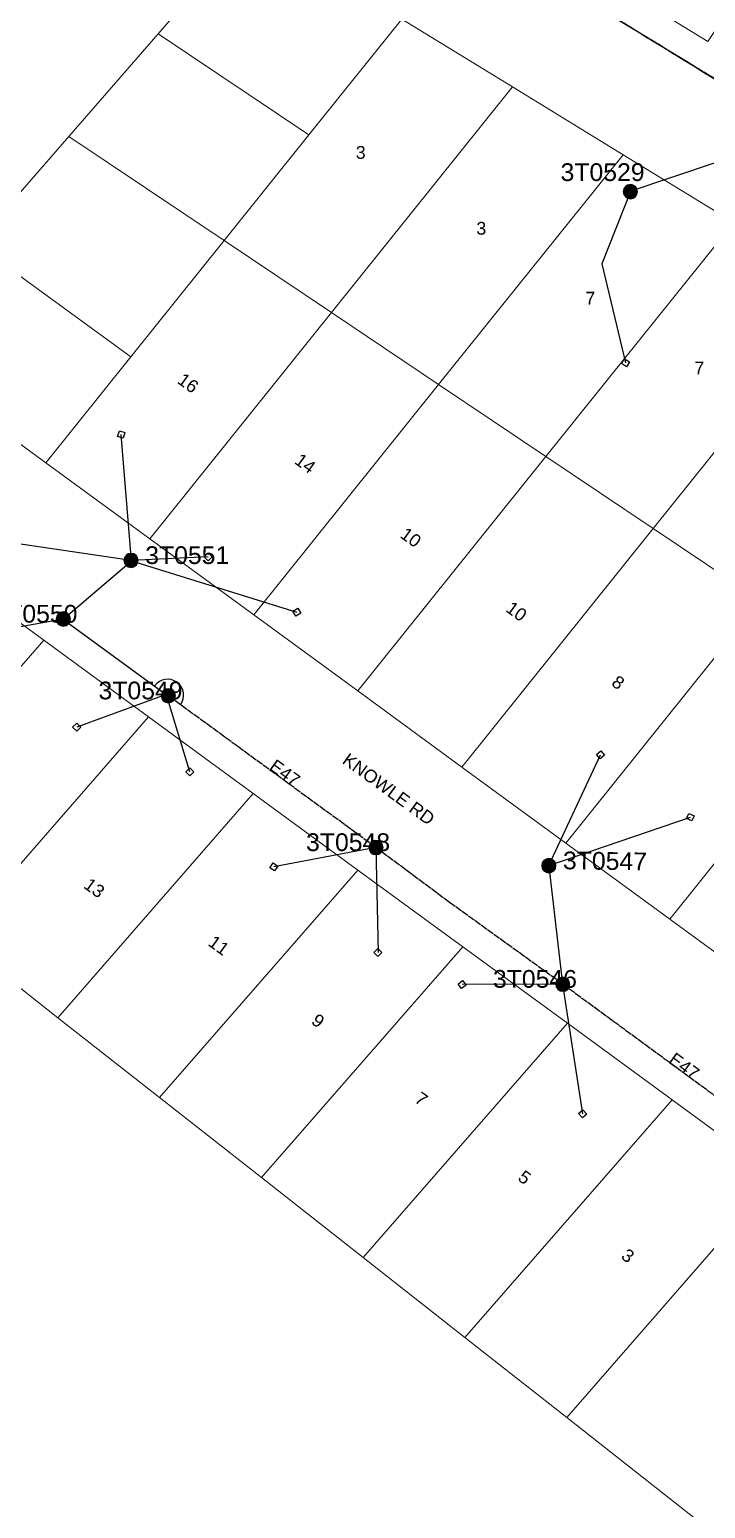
# Model space of a CAD drawing. Header units: metres. Extents: x 268894 to 271187, y 6187806 to 6189595.
# Drawn here: x 269872.9 to 269968.2, y 6188421.9 to 6188630.5 of the extents above; entities that cross this region are included whole.
import ezdxf
from ezdxf.enums import TextEntityAlignment as Align

# ---------------------------------------------------------------- set-up
doc = ezdxf.new("R2010")
doc.units = ezdxf.units.M
doc.linetypes.add('Cable Exist OH', pattern=[1, 1, 0])
doc.layers.get('0').update_dxf_attribs({"color": 6})
doc.layers.add('Cadastre Land Parcels_SP_EXT', color=9, linetype='Continuous', lineweight=5)
doc.layers.add('Cadastre Roads_SP_EXT', color=9, linetype='Continuous', lineweight=5)
for name, color, linetype in [('Mains_HV_EXT', 7, 'Continuous'), ('Mains_LV_EXT', 7, 'Continuous'), ('Services_SP_EXT', 7, 'Continuous'), ('SupportsOH_SP_TR_HV_LV_SL_EXT', 7, 'Continuous')]:
    doc.layers.add(name, color=color, linetype=linetype)
doc.styles.add('POLE_LABEL', font='arial.ttf')
doc.styles.get("Standard").update_dxf_attribs({"font": 'arial.ttf'})

# ---------------------------------------------------------------- blocks, each defined once
blk = doc.blocks.new('CCP_EXT')
at = {"flags": 9}
for tag, p in [('STATE', (0, -1.8)), ('NOTES', (0, -2))]:
    blk.add_attdef(tag, text='', height=0.2, dxfattribs=at).set_placement(p, align=Align.MIDDLE_LEFT)
blk.add_wipeout([(0, 0.57), (0.57, 0), (0, -0.57), (-0.57, 0)])
blk.add_lwpolyline([(-0.57, 0), (0, 0.57), (0.57, 0), (0, -0.57), (-0.57, 0)])
at = {"flags": 1}
blk.add_attdef('Z', (0, 0), '', height=0.2, dxfattribs=at)
at = {"flags": 9}
for tag, p in [('CCP_TYPE', (0, 0)), ('CONSTRUCTED_VOLTAGE', (0, -0.2)), ('OPERATING_VOLTAGE', (0, -0.6)), ('ORIENTATION', (0, -0.8)), ('OWNED_BY', (0, -1)), ('NO_PHASES', (0, -0.4)), ('USAGE', (0, -1.2)), ('LEGEND', (0, -1.4)), ('LIFE_SUPPORT', (0, -1.6))]:
    blk.add_attdef(tag, text='', height=0.2, dxfattribs=at).set_placement(p, align=Align.MIDDLE_LEFT)
blk = doc.blocks.new('POLE_EXT')
blk.add_hatch(color=256).paths.add_polyline_path([(-1, 0, 1), (1, 0, 1)])
blk.add_lwpolyline([(-1, 0, 1), (1, 0, 1)], format="xyb", close=True)
for tag, height, flags, p in [('pNumber', 2.5, 8, (-17.84, 2.07)), ('OWNED_BY', 0.2, 9, (1.35, -0.4)), ('SPECIAL_USE', 0.2, 9, (1.35, -0.8)), ('STATE', 0.2, 9, (1.35, -1)), ('cLV', 0.2, 9, (1.35, -1.4)), ('hDepth', 0.2, 9, (1.35, -1.6)), ('hDia', 0.2, 9, (1.35, -1.8)), ('cHV', 0.2, 9, (1.35, -2)), ('PARENT', 0.2, 9, (1.35, -0.6)), ('USAGE', 0.2, 9, (1.35, -1.2)), ('cLinedev', 0.2, 9, (1.35, -3.4)), ('pExisting', 0.2, 9, (1.35, -3.8)), ('LBRACKET', 0.2, 9, (1.35, -2.2)), ('LExisting', 0.2, 9, (1.35, -2.4)), ('LANTNUMBER', 0.2, 9, (1.35, -2.6)), ('LOther', 0.2, 9, (1.35, -2.8)), ('LRemove', 0.2, 9, (1.35, -3)), ('LEGEND', 0.2, 9, (1.35, -3.2)), ('LOCATION', 0.2, 9, (1.35, -3.6)), ('PFNUMBER', 0.2, 9, (1.35, -4)), ('NEWPFNUMBER', 0.2, 9, (1.35, -4.2)), ('pFooting', 0.2, 9, (1.35, -4.4)), ('pNew', 0.2, 9, (1.35, -4.6)), ('pRelocate', 0.2, 9, (1.35, -5)), ('pRemove', 0.2, 9, (1.35, -5.2)), ('pReplace', 0.2, 9, (1.35, -5.4)), ('pStay', 0.2, 9, (1.35, -5.6)), ('pType', 0.2, 9, (1.35, -5.8)), ('cspan', 0.2, 9, (1.35, -6)), ('STREETNAME', 0.2, 9, (1.35, -6.2)), ('SUBURB', 0.2, 9, (1.35, -6.4)), ('OPERATED_BY', 0.2, 9, (1.36, -7.01)), ('NOTES', 0.2, 9, (1.35, -6.6)), ('MAINTAINED_BY', 0.2, 9, (1.36, -6.81))]:
    blk.add_attdef(tag, text='', height=height, dxfattribs=dict(flags=flags)).set_placement(p, align=Align.MIDDLE_LEFT)
at = {"style": 'POLE_LABEL'}
for tag, height, flags, p in [('ASSET_NUM', 2.5, 8, (2, 2)), ('STRUCTURE_PLANT_NUMBER', 0.2, 9, (1.35, 0.03)), ('STREET_CODE', 0.2, 9, (1.35, -0.2))]:
    blk.add_attdef(tag, text='', height=height, dxfattribs=dict(at, flags=flags)).set_placement(p, align=Align.MIDDLE_LEFT)
at = {"flags": 1}
blk.add_attdef('Z', (1.35, -7.33), '', height=0.2, dxfattribs=at)

msp = doc.modelspace()

# ---------------------------------------------------------------- linework, layer by layer
at = {"layer": 'Cadastre Land Parcels_SP_EXT', "linetype": 'Continuous'}
for points in [[(270011.23, 6188692.58), (269996.88, 6188694.68), (269991.19, 6188695.51), (269952.91, 6188638.44), (269968.51, 6188628.87), (270011.23, 6188692.58)], [(269925.4, 6188632.01), (269907.3, 6188643.12), (269901.78, 6188642.27), (269891.04, 6188629.93), (269912.29, 6188615.67), (269925.4, 6188632.01)], [(269940.99, 6188622.45), (269925.4, 6188632.01), (269912.29, 6188615.67), (269900.33, 6188600.76), (269915.46, 6188590.61), (269940.99, 6188622.45)], [(269912.29, 6188615.67), (269891.04, 6188629.93), (269878.44, 6188615.45), (269900.33, 6188600.76), (269912.29, 6188615.67)], [(269956.58, 6188612.88), (269940.99, 6188622.45), (269915.46, 6188590.61), (269930.58, 6188580.46), (269956.58, 6188612.88)], [(269900.33, 6188600.76), (269878.44, 6188615.45), (269865.3, 6188600.36), (269870.89, 6188596.26), (269887.19, 6188584.35), (269900.33, 6188600.76)], [(269972.17, 6188603.31), (269956.58, 6188612.88), (269930.58, 6188580.46), (269945.71, 6188570.31), (269972.17, 6188603.31)], [(269987.77, 6188593.75), (269972.17, 6188603.31), (269945.71, 6188570.31), (269960.83, 6188560.17), (269987.77, 6188593.75)], [(269915.46, 6188590.61), (269900.33, 6188600.76), (269887.19, 6188584.35), (269875.23, 6188569.42), (269889.89, 6188558.69), (269915.46, 6188590.61)], [(269870.89, 6188596.26), (269852.63, 6188585.96), (269856.51, 6188583.12), (269859.88, 6188587.28), (269865.73, 6188582.66), (269862.48, 6188578.75), (269875.23, 6188569.42), (269887.19, 6188584.35), (269870.89, 6188596.26)], [(270003.36, 6188584.18), (269987.77, 6188593.75), (269960.83, 6188560.17), (269975.96, 6188550.02), (270003.36, 6188584.18)], [(269930.58, 6188580.46), (269915.46, 6188590.61), (269889.89, 6188558.69), (269904.55, 6188547.96), (269930.58, 6188580.46)], [(269945.71, 6188570.31), (269930.58, 6188580.46), (269904.55, 6188547.96), (269919.21, 6188537.24), (269945.71, 6188570.31)], [(269960.83, 6188560.17), (269945.71, 6188570.31), (269919.21, 6188537.24), (269933.87, 6188526.51), (269960.83, 6188560.17)], [(269975.96, 6188550.02), (269960.83, 6188560.17), (269933.87, 6188526.51), (269948.52, 6188515.78), (269975.96, 6188550.02)], [(269874.92, 6188544.39), (269860.15, 6188555.2), (269847.56, 6188540.75), (269833.84, 6188525), (269848.19, 6188513.72), (269874.92, 6188544.39)], [(269991.08, 6188539.87), (269975.96, 6188550.02), (269948.52, 6188515.78), (269963.18, 6188505.05), (269991.08, 6188539.87)], [(269889.68, 6188533.59), (269874.92, 6188544.39), (269848.19, 6188513.72), (269862.54, 6188502.44), (269889.68, 6188533.59)], [(270006.21, 6188529.72), (269991.08, 6188539.87), (269963.18, 6188505.05), (269977.84, 6188494.32), (270006.21, 6188529.72)], [(269904.44, 6188522.78), (269889.68, 6188533.59), (269862.54, 6188502.44), (269868.44, 6188497.8), (269876.89, 6188491.16), (269904.44, 6188522.78)], [(269919.2, 6188511.98), (269904.44, 6188522.78), (269876.89, 6188491.16), (269891.24, 6188479.88), (269919.2, 6188511.98)], [(269933.97, 6188501.17), (269919.2, 6188511.98), (269891.24, 6188479.88), (269905.59, 6188468.6), (269933.97, 6188501.17)], [(269948.73, 6188490.37), (269933.97, 6188501.17), (269905.59, 6188468.6), (269919.93, 6188457.32), (269948.73, 6188490.37)], [(269963.49, 6188479.57), (269948.73, 6188490.37), (269919.93, 6188457.32), (269934.28, 6188446.04), (269963.49, 6188479.57)], [(269978.26, 6188468.76), (269963.49, 6188479.57), (269934.28, 6188446.04), (269948.63, 6188434.76), (269978.26, 6188468.76)], [(269989.52, 6188456.08), (269988.09, 6188461.56), (269978.26, 6188468.76), (269948.63, 6188434.76), (269971.46, 6188416.81), (269989.52, 6188456.08)]]:
    msp.add_lwpolyline(points, close=True, dxfattribs=at)
msp.add_lwpolyline([(269682.81, 6188323.75), (269808.06, 6188232.12), (269951.4, 6188289.5), (269975.49, 6188340.97), (269967.45, 6188366.76), (269987.73, 6188404.03), (269971.46, 6188416.81), (269948.63, 6188434.76), (269948.63, 6188434.76), (269934.28, 6188446.04), (269919.93, 6188457.32), (269905.59, 6188468.6), (269891.24, 6188479.88), (269876.89, 6188491.16), (269868.44, 6188497.8), (269807.94, 6188424.3), (269776.42, 6188451.68), (269763.21, 6188436.47), (269752.17, 6188422.36), (269740.35, 6188406.05), (269728.52, 6188389.74), (269716.69, 6188373.43)], dxfattribs=at)
at = {"layer": 'Mains_HV_EXT', "color": 7, "linetype": 'Cable Exist OH'}
msp.add_lwpolyline([(269904.67, 6188663.45), (269950.82, 6188635.03), (269981.97, 6188615.92), (270013.36, 6188596.78), (270044.52, 6188577.64), (270076.31, 6188558)], dxfattribs=at)
at = {"layer": 'Mains_LV_EXT', "linetype": 'Cable Exist OH'}
msp.add_lwpolyline([(269981.93, 6188615.95), (269950.82, 6188635.03)], dxfattribs=at)
at = {"layer": 'Mains_LV_EXT', "linetype": 'Continuous'}
msp.add_lwpolyline([(269894.2, 6188535.3, 0.999996), (269890.55, 6188537.97)], format="xyb", dxfattribs=at)
at = {"layer": 'Services_SP_EXT'}
for points in [[(269982.01, 6188615.9), (269957.55, 6188607.67)], [(269957.61, 6188607.67), (269953.6, 6188597.49)], [(269887.22, 6188555.65), (269848.37, 6188561.36)], [(269877.67, 6188547.38), (269887.28, 6188555.6)], [(269877.67, 6188547.38), (269863.25, 6188544.8)], [(269892.21, 6188536.67), (269877.55, 6188547.38)], [(269948.08, 6188495.88), (269946.14, 6188512.51)]]:
    msp.add_lwpolyline(points, dxfattribs=at)

# ---------------------------------------------------------------- block references
at = {"layer": 'SupportsOH_SP_TR_HV_LV_SL_EXT'}
ref = msp.add_blockref('POLE_EXT', (269957.61, 6188607.67), dxfattribs=at)
ref.add_attrib('ASSET_NUM', '3T0529', dxfattribs={"layer": '0', "height": 2.5, "style": 'POLE_LABEL'}).set_placement((269959.61, 6188608.42), align=Align.BOTTOM_RIGHT)
ref = msp.add_blockref('POLE_EXT', (269877.67, 6188547.38), dxfattribs=at)
ref.add_attrib('ASSET_NUM', '3T0550', dxfattribs={"layer": '0', "height": 2.5, "style": 'POLE_LABEL'}).set_placement((269879.67, 6188548.13), align=Align.MIDDLE_RIGHT)
ref = msp.add_blockref('POLE_EXT', (269892.48, 6188536.56), dxfattribs=at)
ref.add_attrib('ASSET_NUM', '3T0549', dxfattribs={"layer": '0', "height": 2.5, "style": 'POLE_LABEL'}).set_placement((269894.48, 6188537.31), align=Align.MIDDLE_RIGHT)
ref = msp.add_blockref('POLE_EXT', (269921.74, 6188515.16), dxfattribs=at)
ref.add_attrib('ASSET_NUM', '3T0548', dxfattribs={"layer": '0', "height": 2.5, "style": 'POLE_LABEL'}).set_placement((269923.74, 6188515.91), align=Align.MIDDLE_RIGHT)
ref = msp.add_blockref('POLE_EXT', (269946.11, 6188512.6), dxfattribs=at)
ref.add_attrib('ASSET_NUM', '3T0547', dxfattribs={"layer": '0', "height": 2.5, "rotation": 359.2165, "style": 'POLE_LABEL'}).set_placement((269948.11, 6188513.35), align=Align.MIDDLE_LEFT)
ref = msp.add_blockref('POLE_EXT', (269948.08, 6188495.88), dxfattribs=at)
ref.add_attrib('ASSET_NUM', '3T0546', dxfattribs={"layer": '0', "height": 2.5, "style": 'POLE_LABEL'}).set_placement((269950.08, 6188496.63), align=Align.MIDDLE_RIGHT)

# ---------------------------------------------------------------- texts
at = {"layer": 'Cadastre Land Parcels_SP_EXT'}
for s, p in [('3', (269918.9, 6188612.3)), ('3', (269935.9, 6188601.6)), ('7', (269951.26, 6188591.74)), ('7', (269966.62, 6188581.89))]:
    msp.add_text(s, height=1.8, dxfattribs=at).set_placement(p)
for s, rotation, p in [('16', 323.9219, (269893.62, 6188580.77)), ('14', 323.9217, (269910.12, 6188569.43)), ('10', 324.393, (269925.01, 6188558.99)), ('10', 324.0293, (269939.9, 6188548.56)), ('8', 323.9212, (269954.8, 6188538.12)), ('13', 324.0568, (269880.4, 6188509.56)), ('11', 324.0573, (269897.94, 6188501.45)), ('9', 324.0568, (269912.5, 6188490.41)), ('7', 324.0568, (269927.05, 6188479.37)), ('5', 324.0568, (269941.61, 6188468.32)), ('3', 323.7604, (269956.17, 6188457.28))]:
    msp.add_text(s, height=1.8, rotation=rotation, dxfattribs=at).set_placement(p)
at = {"layer": 'Cadastre Roads_SP_EXT'}
msp.add_text('KNOWLE RD', height=1.8, rotation=323.9801, dxfattribs=at).set_placement((269916.86, 6188527.14))
at = {"layer": 'Mains_LV_EXT'}
for rotation, p in [(324.0855, (269906.58, 6188526.27)), (323.9129, (269962.87, 6188484.92))]:
    msp.add_text('E47', height=1.8, rotation=rotation, dxfattribs=at).set_placement(p)

# ---------------------------------------------------------------- next in the draw order: block references
at = {"layer": 'Services_SP_EXT'}
for p, rotation in [((269956.92, 6188583.53), 282.1986976189578), ((269885.84, 6188573.41), 117.5694611259878), ((269910.59, 6188548.36), 73.84771168282909), ((269953.4, 6188528.22), 84.79911786458838), ((269966.06, 6188519.44), 19.86299162627736), ((269907.35, 6188512.42), 191.6703747703551), ((269933.88, 6188495.83), 173.6556268238724), ((269950.88, 6188477.6), 266.2572037447651)]:
    msp.add_blockref('CCP_EXT', p, dxfattribs=dict(at, rotation=rotation))
for p in [(269898.09, 6188556.15), (269879.56, 6188532.15), (269895.52, 6188525.84), (269922.02, 6188500.34)]:
    msp.add_blockref('CCP_EXT', p, dxfattribs=at)

# ---------------------------------------------------------------- next in the draw order: linework, layer by layer
at = {"layer": 'Cadastre Roads_SP_EXT', "linetype": 'Continuous'}
msp.add_lwpolyline([(269860.15, 6188555.2), (269874.92, 6188544.39), (269889.68, 6188533.59), (269904.44, 6188522.78), (269919.2, 6188511.98), (269933.97, 6188501.17), (269948.73, 6188490.37), (269963.49, 6188479.57), (269978.26, 6188468.76), (269988.09, 6188461.56), (269993.76, 6188474.17), (269993.76, 6188474.17), (269996.64, 6188480.56), (269977.84, 6188494.32), (269963.18, 6188505.05), (269948.52, 6188515.78), (269933.87, 6188526.51), (269919.21, 6188537.24), (269904.55, 6188547.96), (269889.89, 6188558.69), (269875.23, 6188569.42), (269862.48, 6188578.75)], dxfattribs=at)
at = {"layer": 'Mains_LV_EXT', "linetype": 'Cable Exist OH'}
for points in [[(269921.74, 6188515.16), (269892.48, 6188536.56)], [(269948.08, 6188495.88), (269932.12, 6188507.42), (269921.74, 6188515.16)], [(269980.78, 6188471.84), (269948.08, 6188495.88)]]:
    msp.add_lwpolyline(points, dxfattribs=at)
at = {"layer": 'Services_SP_EXT'}
for points in [[(269953.6, 6188597.49), (269956.92, 6188583.53)], [(269887.28, 6188555.6), (269885.84, 6188573.41)], [(269898.09, 6188556.15), (269887.22, 6188555.65)], [(269887.28, 6188555.6), (269910.59, 6188548.36)], [(269895.52, 6188525.84), (269892.17, 6188536.86)], [(269892.17, 6188536.73), (269879.56, 6188532.15)], [(269946.11, 6188512.6), (269953.4, 6188528.22)], [(269946.11, 6188512.6), (269966.06, 6188519.44)], [(269921.74, 6188515.16), (269907.35, 6188512.42)], [(269921.74, 6188515.16), (269922.07, 6188500.34)], [(269948.08, 6188495.88), (269933.88, 6188495.83)], [(269948.04, 6188495.87), (269950.88, 6188477.6)]]:
    msp.add_lwpolyline(points, dxfattribs=at)

# ---------------------------------------------------------------- next in the draw order: block references
at = {"layer": 'SupportsOH_SP_TR_HV_LV_SL_EXT'}
ref = msp.add_blockref('POLE_EXT', (269887.22, 6188555.65), dxfattribs=at)
ref.add_attrib('ASSET_NUM', '3T0551', dxfattribs={"layer": '0', "height": 2.5, "style": 'POLE_LABEL'}).set_placement((269889.22, 6188556.4), align=Align.MIDDLE_LEFT)

doc.saveas('drawing.dxf')
